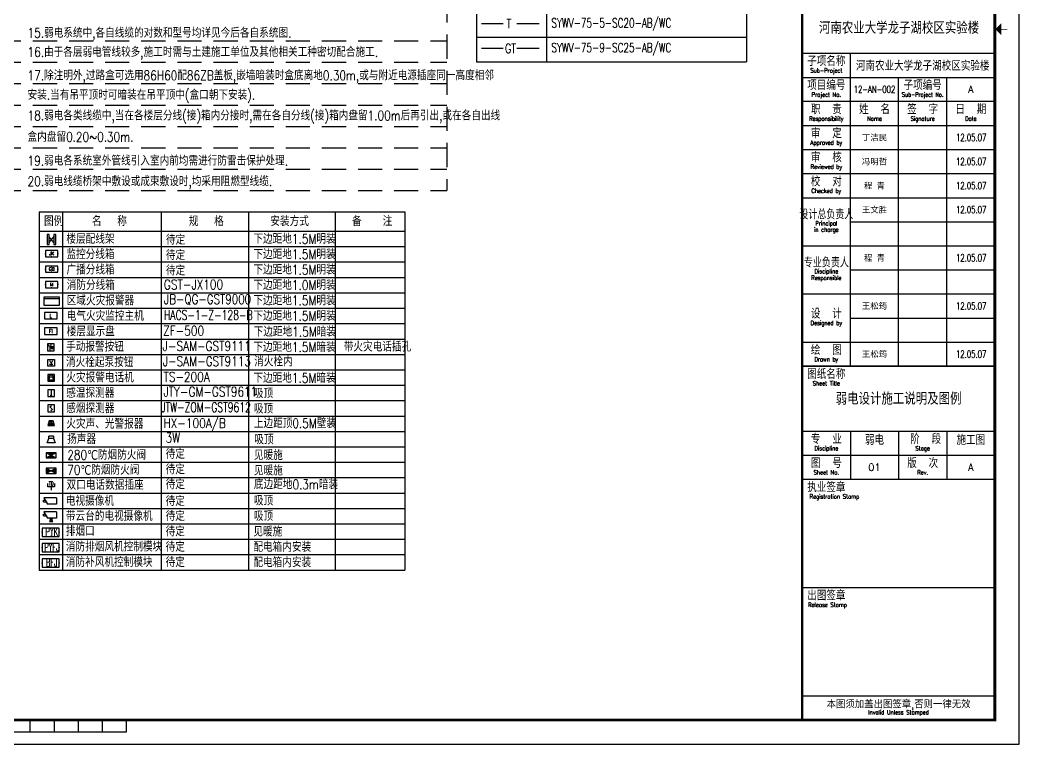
# Model space of a CAD drawing. Extents: x 913510 to 997610, y -270398 to 254224.
# Drawn here: x 956132 to 997610, y 116017 to 146101 of the extents above; entities that cross this region are included whole.
import ezdxf
from ezdxf.enums import TextEntityAlignment as Align

# ---------------------------------------------------------------- set-up
doc = ezdxf.new("R2010")
doc.units = 0
doc.header["$LTSCALE"] = 1000
doc.header["$MEASUREMENT"] = 0
doc.linetypes.add('CENTER2', pattern=[1.125, 0.75, -0.125, 0.125, -0.125])
doc.linetypes.add('DASHED', pattern=[0.75, 0.5, -0.25])
for name, color, linetype in [('00-EQUIP', 3, 'Continuous'), ('CTEXTW', 4, 'Continuous'), ('ELE_TEXT', 7, 'Continuous'), ('EQUIP', 3, 'Continuous'), ('EQUIP-消防', 3, 'Continuous'), ('EQUIP-箱柜', 3, 'Continuous'), ('WIRE-4', 6, 'Continuous'), ('图框', 139, 'Continuous'), ('电气', 2, 'Continuous')]:
    doc.layers.add(name, color=color, linetype=linetype)
doc.styles.add('-GBCBIGGBENOR', font='GBENOR.shx', dxfattribs={"bigfont": 'GBCBIG.shx'})
doc.styles.add('-TJHZTXTTJROMANS', font='TJROMANS.shx', dxfattribs={"bigfont": 'TJHZTXT.shx'})
doc.styles.add('_COMPLEX', font='COMPLEX.shx', dxfattribs={"width": 0.5})
doc.styles.add('_TEL_DIM', font='SIMPLEX', dxfattribs={"width": 0.8, "height": 3.5, "bigfont": 'HZTXT'})
doc.styles.add('FS1', font='tjromans.shx', dxfattribs={"width": 0.8, "bigfont": 'tjhztxt.shx'})
doc.styles.add('HZTXT', font='tj-romans1.shx', dxfattribs={"width": 0.6, "bigfont": 'hztxt.shx'})
doc.styles.add('JIAO', font='tjromans.shx', dxfattribs={"bigfont": 'tjhztxt.shx'})
doc.styles.get("Standard").update_dxf_attribs({"font": 'simhei.ttf'})
doc.styles.add('TKZ1_tjhts.shx', font='tjromant.shx', dxfattribs={"bigfont": 'tjhts.shx'})
doc.styles.add('TKZ2_tjkts.shx', font='tjromant.shx', dxfattribs={"bigfont": 'tjkts.shx'})
doc.styles.add('车', font='simhei.ttf')

# ---------------------------------------------------------------- blocks, each defined once
blk = doc.blocks.new('A$C57A94113')
at = {"layer": 'CTEXTW'}
for p, q in [((0, 15986), (0, 0)), ((0, 15986), (11639, 15986)), ((3019, 15986), (3019, 14920)), ((11639, 15986), (11639, 0)), ((0, 14920), (11639, 14920)), ((0, 13854), (11639, 13854)), ((3019, 13854), (3019, 8526)), ((0, 12789), (11639, 12789)), ((0, 11723), (11639, 11723)), ((0, 10657), (11639, 10657)), ((0, 9592), (11639, 9592)), ((0, 8526), (11639, 8526)), ((0, 7460), (11639, 7460)), ((3019, 7460), (3019, 6394)), ((0, 6394), (11639, 6394)), ((0, 5329), (11639, 5329)), ((3019, 5329), (3019, 3197)), ((0, 3197), (11639, 3197)), ((0, 3197), (11639, 3197)), ((0, 2131), (11639, 2131)), ((3019, 2131), (3019, 0)), ((0, 1066), (11639, 1066)), ((0, 0), (11639, 0))]:
    blk.add_line(p, q, dxfattribs=at)
at = {"layer": 'WIRE-4', "ltscale": 0.02}
for p, q in [((220, 13372), (1147, 13372)), ((1747, 13372), (2708, 13372)), ((220, 12306), (1147, 12306)), ((1747, 12306), (2708, 12306)), ((220, 11240), (1147, 11240)), ((1747, 11240), (2708, 11240)), ((220, 10174), (1147, 10174)), ((1747, 10174), (2708, 10174)), ((220, 6948), (1147, 6948)), ((1747, 6948), (2708, 6948)), ((220, 4289), (1147, 4289)), ((1747, 4289), (2708, 4289)), ((220, 1649), (1147, 1649)), ((1747, 1649), (2708, 1649)), ((220, 583), (1147, 583)), ((1747, 583), (2708, 583))]:
    blk.add_line(p, q, dxfattribs=at)
at = {"layer": 'WIRE-4', "color": 6, "linetype": 'CENTER2'}
blk.add_lwpolyline([(220, 9047), (2708, 9047)], dxfattribs=at)
at = {"layer": 'CTEXTW', "style": 'JIAO', "width": 0.75}
for s, height, p in [('管线图例', 440, (1132, 15453)), ('线型,线规及敷设方式', 440, (6013, 15453)), ('综合布线', 440, (1132, 14375)), ('D', 400, (1401, 13368)), ('2D', 399.6, (1401, 12302)), ('4D', 399.6, (1401, 11236)), ('6D', 399.6, (1401, 10171)), ('消防广播', 440, (1132, 7981)), ('G', 400, (1451, 6944)), ('监控', 440, (817, 5849)), ('J', 400, (1401, 4285)), ('有线电视', 440, (1150, 2652)), ('T', 400, (1401, 1645)), ('GT', 399.6, (1468, 579))]:
    blk.add_text(s, height=height, dxfattribs=at).set_placement(p, align=Align.MIDDLE)
at = {"layer": 'CTEXTW', "style": 'JIAO', "width": 0.7}
for s, p in [('1(UTP-Cat6e-4P)-SC20-AB/WC', (3230, 13401)), ('2(UTP-Cat6e-4P)-SC25-AB/WC', (3230, 12335)), ('4(UTP-Cat6e-4P)-SC32-AB/WC', (3230, 11269)), ('6(UTP-Cat6e-4P)-SC32-AB/WC', (3230, 10204)), ('ZCNRVS-2x2.5-SC20-AB/WC', (3230, 6923)), ('SYV-75-5-SC20-AB/WC', (3230, 4875)), ('RVV-2X2.5-SC20-AB/WC', (3230, 4223)), ('RVV-2X2.5-SC20-AB/WC', (3230, 3616)), ('SYWV-75-5-SC20-AB/WC', (3230, 1678)), ('SYWV-75-9-SC25-AB/WC', (3230, 612))]:
    blk.add_text(s, height=399.65, dxfattribs=at).set_placement(p, align=Align.MIDDLE_LEFT)
blk.add_text('预留多模光纤 SC25 CC/WC', height=399.65, dxfattribs=at).set_placement((3211, 8875))
blk = doc.blocks.new('$equip$00001930')
for p, q in [((0.65, 0.65), (-0.65, 0.65)), ((-0.65, 0.65), (-0.65, 0)), ((-0.65, 0), (0.65, 0)), ((0.65, 0), (0.65, 0.65))]:
    blk.add_line(p, q)
for p in [(-0.65, 0.33), (0, 0.65), (0, 0), (0.65, 0.33)]:
    blk.add_point(p)
at = {"color": 7, "style": '_TEL_DIM'}
blk.add_attdef('$TEXT$', text='', height=0.34, dxfattribs=at).set_placement((0.01, 0.34), align=Align.MIDDLE_CENTER)
at = {"color": 7, "style": '_TEL_DIM', "flags": 1}
blk.add_attdef('A', text='', height=0.00002, dxfattribs=at).set_placement((0, 0), align=Align.MIDDLE_CENTER)
blk = doc.blocks.new('_LINKPT1')
at = {"color": 0}
blk.add_line((0, 0), (0, 0), dxfattribs=at)
blk = doc.blocks.new('6A2EJEHE')
for p, q in [((0.78, 0.4), (-0.78, 0.4)), ((-0.78, 0.4), (-0.78, -0.4)), ((0.78, -0.4), (0.78, 0.4)), ((-0.78, -0.4), (0.78, -0.4))]:
    blk.add_line(p, q)
at = {"xscale": 0.002, "yscale": 0.002, "zscale": 0.002}
for p in [(-0.78, 0), (0, 0.4), (0.78, 0), (0, -0.4)]:
    blk.add_blockref('_LINKPT1', p, dxfattribs=at)
at = {"style": '_COMPLEX', "width": 0.6, "flags": 8}
blk.add_attdef('$TEXT$', text='', height=0.52, dxfattribs=at).set_placement((0, 0), align=Align.MIDDLE_CENTER)
at = {"flags": 9}
blk.add_attdef('A', (0, 0), '', height=0.00002, dxfattribs=at)
blk = doc.blocks.new('_I71UQN')
for p, q in [((-0.84, 0.1), (-0.61, 0.1)), ((-0.84, -0.1), (-0.84, 0.1)), ((-0.78, 0.4), (-0.32, -0.4)), ((0.78, 0.4), (-0.78, 0.4)), ((0.78, 0.4), (0.78, -0.4)), ((-0.84, -0.1), (-0.49, -0.1)), ((0.78, -0.4), (-0.32, -0.4))]:
    blk.add_line(p, q)
at = {"xscale": 0.002, "yscale": 0.002, "zscale": 0.002}
for p in [(0, 0.4), (0.78, 0), (0, -0.4)]:
    blk.add_blockref('_LINKPT1', p, dxfattribs=at)
at = {"flags": 9}
blk.add_attdef('A', (0, 0), '', height=0.00002, dxfattribs=at)
blk = doc.blocks.new('3T2KGU20')
for p, q in [((-0.84, -0.1), (-0.84, 0.1)), ((-0.84, 0.1), (-0.61, 0.1)), ((0.78, 0.4), (-0.78, 0.4)), ((-0.78, 0.4), (-0.32, -0.4)), ((0.78, 0.4), (0.78, -0.4)), ((-0.84, -0.1), (-0.49, -0.1)), ((0.78, -0.4), (-0.32, -0.4)), ((0.14, -0.45), (-0.08, -0.83)), ((-0.08, -0.45), (0.36, -0.45)), ((-0.08, -0.83), (0.36, -0.83)), ((0.03, -0.64), (0.25, -0.64)), ((0.36, -0.83), (0.14, -0.45))]:
    blk.add_line(p, q)
at = {"xscale": 0.002, "yscale": 0.002, "zscale": 0.002}
for p in [(0, 0.4), (0.78, 0)]:
    blk.add_blockref('_LINKPT1', p, dxfattribs=at)
at = {"flags": 9}
blk.add_attdef('A', (0, 0), '', height=0.00002, dxfattribs=at)
blk = doc.blocks.new('6H2NC6JJ')
for p, q in [((-0.78, 0.4), (0.78, -0.4)), ((0.78, 0.4), (-0.78, -0.4)), ((0.78, 0.4), (-0.78, 0.4)), ((-0.78, 0.4), (-0.78, -0.4)), ((0.78, -0.4), (0.78, 0.4)), ((-0.78, -0.4), (0.78, -0.4))]:
    blk.add_line(p, q)
at = {"const_width": 0.04}
blk.add_lwpolyline([(-0.78, 0.4), (-0.78, -0.4), (0.78, -0.4), (0.78, 0.4)], close=True, dxfattribs=at)
for points in [[(-0.78, 0.4), (0, 0), (0.78, 0.4)], [(-0.78, -0.4), (0.78, -0.4), (0, 0)]]:
    blk.add_solid(points)
at = {"xscale": 0.002, "yscale": 0.002, "zscale": 0.002}
for p in [(-0.78, 0), (0, 0.4), (0.78, 0), (0, -0.4)]:
    blk.add_blockref('_LINKPT1', p, dxfattribs=at)
at = {"flags": 9}
blk.add_attdef('A', (0, 0), '', height=0.00002, dxfattribs=at)
blk = doc.blocks.new('6H2KALM6')
for p, q in [((-0.78, 0.4), (0.78, -0.4)), ((0.78, 0.4), (-0.78, -0.4)), ((0.78, 0.4), (-0.78, 0.4)), ((-0.78, 0.4), (-0.78, -0.4)), ((0.78, -0.4), (0.78, 0.4)), ((-0.78, -0.4), (0.78, -0.4))]:
    blk.add_line(p, q)
at = {"const_width": 0.04}
blk.add_lwpolyline([(-0.78, 0.4), (-0.78, -0.4), (0.78, -0.4), (0.78, 0.4)], close=True, dxfattribs=at)
for points in [[(-0.78, 0.4), (0, 0), (-0.78, -0.4)], [(0.78, 0.4), (0, 0), (0.78, -0.4)]]:
    blk.add_solid(points)
at = {"xscale": 0.002, "yscale": 0.002, "zscale": 0.002}
for p in [(-0.78, 0), (0, 0.4), (0.78, 0), (0, -0.4)]:
    blk.add_blockref('_LINKPT1', p, dxfattribs=at)
at = {"flags": 9}
blk.add_attdef('A', (0, 0), '', height=0.00002, dxfattribs=at)
blk = doc.blocks.new('A$C10FC3FF9')
at = {"layer": 'EQUIP-箱柜'}
for p, q in [((1000, -1167), (300, -333)), ((300, -1167), (1000, -333))]:
    blk.add_line(p, q, dxfattribs=at)
for points in [[(0, -1500), (300, -1500), (300, 0), (0, 0)], [(1000, -1500), (1300, -1500), (1300, 0), (1000, 0)]]:
    blk.add_lwpolyline(points, close=True, dxfattribs=at)
blk = doc.blocks.new('6A2OPY51')
for p, q in [((0.78, 0.4), (-0.78, 0.4)), ((-0.78, 0.4), (-0.78, -0.4)), ((-0.78, 0.265), (0.78, 0.265)), ((0.78, -0.4), (0.78, 0.4)), ((-0.78, -0.4), (0.78, -0.4))]:
    blk.add_line(p, q)
at = {"xscale": 0.002, "yscale": 0.002, "zscale": 0.002}
for p in [(-0.78, 0), (0, 0.4), (0.78, 0), (0, -0.4)]:
    blk.add_blockref('_LINKPT1', p, dxfattribs=at)
at = {"style": '_COMPLEX', "width": 0.6, "flags": 8}
blk.add_attdef('$TEXT$', text='', height=0.52, dxfattribs=at).set_placement((0, -0.084), align=Align.MIDDLE_CENTER)
at = {"flags": 9}
blk.add_attdef('A', (0, 0), '', height=0.00002, dxfattribs=at)
blk = doc.blocks.new('$equip$00001652')
for p, q in [((0.65, 0), (-0.65, 0)), ((-0.65, 0), (-0.65, -0.65)), ((0.65, -0.65), (0.65, 0)), ((-0.65, -0.65), (0.65, -0.65))]:
    blk.add_line(p, q)
for p in [(0, 0), (-0.65, -0.325), (0, -0.65), (0.65, -0.325)]:
    blk.add_point(p)
at = {"flags": 9}
blk.add_attdef('A', (0, 0), '', height=0.00002, dxfattribs=at)
blk.add_attdef('B', text='', height=0.4, dxfattribs=at).set_placement((1.034, -0.35), align=Align.MIDDLE_CENTER)
blk = doc.blocks.new('411UXEXY')
for p, q in [((0.5, 0.5), (-0.5, 0.5)), ((-0.5, 0.5), (-0.5, -0.5)), ((-0.25, 0.06), (-0.35, -0.33)), ((0.25, 0.06), (-0.25, 0.06)), ((0.35, -0.33), (0.25, 0.06)), ((0.5, -0.5), (0.5, 0.5)), ((-0.5, -0.5), (0.5, -0.5)), ((-0.4, -0.04), (-0.28, -0.04)), ((-0.35, -0.33), (0.35, -0.33)), ((0.4, -0.04), (0.28, -0.04))]:
    blk.add_line(p, q)
at = {"const_width": 0.04, "flags": 128}
blk.add_lwpolyline([(0.5, -0.5), (0.5, 0.5), (-0.5, 0.5), (-0.5, -0.5)], close=True, dxfattribs=at)
blk.add_arc((0, -0.04), 0.4, 0, 180)
at = {"xscale": 0.002, "yscale": 0.002, "zscale": 0.002}
for p in [(-0.5, 0), (0, 0.5), (0.5, 0), (0, -0.5)]:
    blk.add_blockref('_LINKPT1', p, dxfattribs=at)
at = {"flags": 9}
blk.add_attdef('A', (0, 0), '', height=0.00002, dxfattribs=at)
blk = doc.blocks.new('IO37IMB6')
for p, q in [((-0.5, 0.5), (-0.5, 1)), ((0.5, 0.5), (-0.5, 0.5)), ((0, 0.5), (0, 0)), ((0.5, 1), (0.5, 0.5))]:
    blk.add_line(p, q)
at = {"xscale": 0.002, "yscale": 0.002, "zscale": 0.002}
for p in [(-0.5, 0.5), (0, 1.38), (0, 0), (0.5, 0.5)]:
    blk.add_blockref('_LINKPT1', p, dxfattribs=at)
at = {"style": '_COMPLEX', "width": 0.6, "flags": 8}
blk.add_attdef('$TEXT$', text='', height=0.6, dxfattribs=at).set_placement((0, 1), align=Align.MIDDLE_CENTER)
at = {"flags": 9}
blk.add_attdef('A', (0, 0), '', height=0.00002, dxfattribs=at)
blk = doc.blocks.new('3T1W6ZCM')
for p, q in [((0.5, 0.5), (-0.5, 0.5)), ((-0.5, 0.5), (-0.5, -0.5)), ((-0.18, 0.17), (-0.18, -0.44)), ((0.5, -0.5), (0.5, 0.5)), ((-0.5, -0.5), (0.5, -0.5))]:
    blk.add_line(p, q)
at = {"const_width": 0.04}
blk.add_lwpolyline([(-0.5, 0.5), (-0.5, -0.5), (0.5, -0.5), (0.5, 0.5)], close=True, dxfattribs=at)
for radius in [0.222, 0.074]:
    blk.add_circle((0.2, -0.03), radius)
blk.add_arc((-0.18, 0.4), 0.231, 180, 0)
at = {"xscale": 0.002, "yscale": 0.002, "zscale": 0.002}
for p in [(-0.5, 0), (0, 0.5), (0.5, 0), (0, -0.5)]:
    blk.add_blockref('_LINKPT1', p, dxfattribs=at)
at = {"flags": 9}
blk.add_attdef('A', (0, 0), '', height=0.00002, dxfattribs=at)
blk = doc.blocks.new('J62IR8YJ')
for p, q in [((-0.5, 1), (0.5, 1)), ((-0.5, 0), (-0.5, 1)), ((0.5, 0), (-0.5, 0)), ((-0.23, 0.31), (0.23, 0.31)), ((0, 0.6), (0, 0.06)), ((0.5, 1), (0.5, 0))]:
    blk.add_line(p, q)
at = {"const_width": 0.04, "flags": 128}
blk.add_lwpolyline([(-0.5, 0), (-0.5, 1), (0.5, 1), (0.5, 0)], close=True, dxfattribs=at)
blk.add_arc((0, 0.83), 0.231, 180, 0)
at = {"xscale": 0.002, "yscale": 0.00200000000000955, "zscale": 0.002}
for p in [(-0.5, 0.5), (0, 1), (0, 0), (0.5, 0.5)]:
    blk.add_blockref('_LINKPT1', p, dxfattribs=at)
at = {"flags": 9}
blk.add_attdef('A', (0, 0), '', height=0.00002, dxfattribs=at)
blk = doc.blocks.new('3S1K445R')
for p, q in [((0.5, 0.5), (-0.5, 0.5)), ((-0.5, 0.5), (-0.5, -0.5)), ((0, 0.38), (0, -0.41)), ((0.5, -0.5), (0.5, 0.5)), ((-0.5, -0.5), (0.5, -0.5))]:
    blk.add_line(p, q)
at = {"const_width": 0.04, "flags": 128}
blk.add_lwpolyline([(-0.5, -0.5), (-0.5, 0.5), (0.5, 0.5), (0.5, -0.5)], close=True, dxfattribs=at)
blk.add_circle((0, -0.34), 0.075)
for points in [[(-0.06, -0.3), (0.06, -0.3), (-0.07, -0.34), (0.07, -0.34)], [(-0.06, -0.38), (0.06, -0.38), (-0.07, -0.34), (0.07, -0.34)], [(-0.04, -0.27), (0.04, -0.27), (-0.06, -0.3), (0.06, -0.3)], [(-0.04, -0.4), (0.04, -0.4), (-0.06, -0.38), (0.06, -0.38)], [(0, -0.26), (0, -0.26), (-0.04, -0.27), (0.04, -0.27)], [(0, -0.41), (0, -0.41), (-0.04, -0.4), (0.04, -0.4)]]:
    blk.add_solid(points)
at = {"xscale": 0.002, "yscale": 0.002, "zscale": 0.002}
for p in [(-0.5, 0), (0, 0.5), (0.5, 0), (0, -0.5)]:
    blk.add_blockref('_LINKPT1', p, dxfattribs=at)
at = {"flags": 9}
blk.add_attdef('A', (0, 0), '', height=0.00002, dxfattribs=at)
blk = doc.blocks.new('3S1KCGW2')
for p, q in [((0.5, 0.5), (-0.5, 0.5)), ((-0.5, 0.5), (-0.5, -0.5)), ((-0.2, 0.2), (0.05, 0.4)), ((0, 0), (-0.2, 0.2)), ((0, 0), (0.2, -0.2)), ((0.5, -0.5), (0.5, 0.5)), ((-0.5, -0.5), (0.5, -0.5)), ((0.2, -0.2), (-0.05, -0.4))]:
    blk.add_line(p, q)
at = {"const_width": 0.04, "flags": 128}
blk.add_lwpolyline([(-0.5, -0.5), (-0.5, 0.5), (0.5, 0.5), (0.5, -0.5)], close=True, dxfattribs=at)
at = {"xscale": 0.002, "yscale": 0.002, "zscale": 0.002}
for p in [(-0.5, 0), (0, 0.5), (0.5, 0), (0, -0.5)]:
    blk.add_blockref('_LINKPT1', p, dxfattribs=at)
at = {"flags": 9}
blk.add_attdef('A', (0, 0), '', height=0.00002, dxfattribs=at)
blk = doc.blocks.new('6A2OE7N0')
for p, q in [((-0.3, 0.35), (-0.5, -0.35)), ((0.3, 0.35), (-0.3, 0.35)), ((-0.25, -0.06), (-0.29, 0.26)), ((-0.29, 0.26), (-0.05, 0.18)), ((-0.05, 0.18), (-0.09, -0.06)), ((0, 0.35), (0, -0.35)), ((0.5, -0.35), (0.3, 0.35)), ((-0.5, -0.35), (0.5, -0.35)), ((-0.29, -0.06), (-0.29, -0.26)), ((-0.05, -0.06), (-0.29, -0.06)), ((-0.29, -0.26), (-0.05, -0.26)), ((-0.05, -0.26), (-0.05, -0.06)), ((0.13, -0.24), (0.13, -0.07)), ((0.25, -0.24), (0.13, -0.24)), ((0.25, -0.07), (0.25, -0.24))]:
    blk.add_line(p, q)
at = {"const_width": 0.04, "flags": 128}
blk.add_lwpolyline([(-0.5, -0.35), (-0.3, 0.35), (0.3, 0.35), (0.5, -0.35)], close=True, dxfattribs=at)
blk.add_circle((0.19, 0.08), 0.16)
at = {"xscale": 0.002, "yscale": 0.002, "zscale": 0.002}
for p in [(-0.4, 0), (0, 0.35), (0.4, 0), (0, -0.35)]:
    blk.add_blockref('_LINKPT1', p, dxfattribs=at)
at = {"flags": 9}
blk.add_attdef('A', (0, 0), '', height=0.00002, dxfattribs=at)
blk = doc.blocks.new('OS28WV87')
for p, q in [((0, 0.35), (0, -0.35)), ((0, 0.35), (0.35, 0.35)), ((0.35, 0.35), (1, 0.6)), ((0.35, 0.35), (0.35, -0.35)), ((1, 0.6), (1, -0.6)), ((0.35, -0.35), (0, -0.35)), ((1, -0.6), (0.35, -0.35))]:
    blk.add_line(p, q)
at = {"xscale": 0.002, "yscale": 0.002, "zscale": 0.002}
for p in [(0, 0), (0.175, 0.35), (1, 0), (0.175, -0.35)]:
    blk.add_blockref('_LINKPT1', p, dxfattribs=at)
at = {"flags": 9}
blk.add_attdef('A', (0, 0), '', height=0.00002, dxfattribs=at)

msp = doc.modelspace()

# ---------------------------------------------------------------- linework, layer by layer
at = {"color": 0}
for p, q in [((988610, 144717), (996610, 144717)), ((990610, 131717), (990610, 144717)), ((988610, 143717), (996610, 143717)), ((992610, 131717), (992610, 143717)), ((994610, 131717), (994610, 143717)), ((988610, 141717), (996610, 141717)), ((988610, 140717), (996610, 140717)), ((988610, 139717), (996610, 139717)), ((988610, 138717), (996610, 138717)), ((990610, 137717), (996610, 137717)), ((988610, 136717), (996610, 136717)), ((990610, 135717), (996610, 135717)), ((988610, 134717), (996610, 134717)), ((990610, 133717), (996610, 133717)), ((988610, 132717), (996610, 132717)), ((988610, 129017), (996610, 129017)), ((990610, 129017), (990610, 127017)), ((992610, 129017), (992610, 127017)), ((994610, 129017), (994610, 127017)), ((988610, 128017), (996610, 128017)), ((988610, 122517), (996610, 122517)), ((988610, 118017), (996610, 118017))]:
    msp.add_line(p, q, dxfattribs=at)
msp.add_line((972116, 138125), (972116, 123245))
for points, const_width in [([(988610, 174417), (988610, 117017)], 100), ([(988610, 142717), (996610, 142717)], 60), ([(988610, 131717), (996610, 131717)], 60), ([(988610, 127017), (996610, 127017)], 60)]:
    msp.add_lwpolyline(points, dxfattribs=dict(at, const_width=const_width))
at = {"layer": 'ELE_TEXT'}
for p, q in [((956931, 138125), (972116, 138125)), ((956931, 138125), (956931, 123245)), ((957891, 138125), (957891, 123245)), ((961996, 138125), (961996, 123245)), ((965621, 138125), (965621, 123245)), ((969212, 138125), (969212, 123245)), ((956931, 137325), (972116, 137325)), ((956931, 136685), (972116, 136685)), ((956931, 136045), (972116, 136045)), ((956931, 135405), (972116, 135405)), ((956931, 134765), (972116, 134765)), ((956931, 134125), (972116, 134125)), ((956931, 133485), (972116, 133485)), ((956931, 132845), (972116, 132845)), ((956931, 132205), (972116, 132205)), ((956931, 131565), (972116, 131565)), ((956931, 130925), (972116, 130925)), ((956931, 130285), (972116, 130285)), ((956931, 129645), (972116, 129645)), ((956931, 129645), (972116, 129645)), ((956931, 129645), (972116, 129645)), ((956931, 129005), (972116, 129005)), ((956931, 129005), (972116, 129005)), ((956931, 129005), (972116, 129005)), ((956931, 128365), (972116, 128365)), ((956931, 128365), (972116, 128365)), ((956931, 128365), (972116, 128365)), ((956931, 128365), (972116, 128365)), ((956931, 128365), (972116, 128365)), ((956931, 127725), (972116, 127725)), ((956931, 127725), (972116, 127725)), ((956931, 127085), (972116, 127085)), ((956931, 127085), (972116, 127085)), ((956931, 126445), (972116, 126445)), ((956931, 126445), (972116, 126445)), ((956931, 125805), (972116, 125805)), ((956931, 125165), (972116, 125165)), ((956931, 125165), (972116, 125165)), ((956931, 124525), (972116, 124525)), ((956931, 123885), (972116, 123885)), ((956931, 123245), (972116, 123245))]:
    msp.add_line(p, q, dxfattribs=at)
at = {"layer": 'EQUIP', "color": 8, "linetype": 'DASHED', "ltscale": 2}
for p, q in [((973851, 170991), (973851, 139013)), ((917670, 145231), (973851, 145231)), ((917670, 144343), (973851, 144343)), ((917670, 143454), (973851, 143454)), ((917670, 142566), (973851, 142566)), ((917670, 141678), (973851, 141678)), ((917670, 140789), (973851, 140789)), ((917670, 139901), (973851, 139901)), ((917670, 139013), (973851, 139013))]:
    msp.add_line(p, q, dxfattribs=at)
at = {"layer": '图框', "color": 0}
for p, q in [((997610, 116017), (997610, 175417)), ((956560, 116517), (956560, 117017)), ((957560, 116517), (957560, 117017)), ((958560, 116517), (958560, 117017)), ((959560, 116517), (959560, 117017)), ((960560, 116517), (960560, 117017)), ((950560, 116517), (960560, 116517)), ((913510, 116017), (997610, 116017))]:
    msp.add_line(p, q, dxfattribs=at)
at = {"layer": '图框', "color": 0, "const_width": 120}
msp.add_lwpolyline([(996610, 174417), (916010, 174417), (916010, 117017), (996610, 117017)], close=True, dxfattribs=at)
at = {"layer": '图框', "color": 0, "const_width": 30}
msp.add_lwpolyline([(996871, 145717), (997121, 145717)], dxfattribs=at)
at = {"layer": '图框', "color": 0}
msp.add_solid([(996871, 145467), (996871, 145967), (996621, 145717)], dxfattribs=at)
at = {"layer": '电气', "color": 3}
msp.add_point((957429, 127725), dxfattribs=at)

# ---------------------------------------------------------------- block references
at = {"xscale": 0.963855421686747, "yscale": 0.963855421686747, "zscale": 0.963855421686747}
msp.add_blockref('A$C57A94113', (975082, 144361), dxfattribs=at)
at = {"layer": '00-EQUIP', "xscale": 277.7777777777778, "yscale": 277.7777777777778, "zscale": 277.7777777777778}
for name, p in [('3T1W6ZCM', (957419, 132499)), ('J62IR8YJ', (957428, 131718)), ('411UXEXY', (957428, 131238)), ('3S1K445R', (957428, 130597)), ('3S1KCGW2', (957428, 129965)), ('6A2OE7N0', (957428, 129347))]:
    msp.add_blockref(name, p, dxfattribs=at)
at = {"layer": '00-EQUIP', "xscale": 277.7777777777778, "yscale": 277.7777777777778, "zscale": 277.7777777777778, "rotation": 270}
msp.add_blockref('OS28WV87', (957428, 128812), dxfattribs=at)
at = {"layer": '00-EQUIP', "xscale": 277.7777777777778, "yscale": 277.7777777777778, "zscale": 277.7777777777778}
msp.add_blockref('IO37IMB6', (957428, 126566), dxfattribs=at).add_auto_attribs({'$TEXT$': 'TD'})
at = {"layer": 'ELE_TEXT', "xscale": 0.2777777776484274, "yscale": 0.2777777777777778, "zscale": 0.2777777777777779}
msp.add_blockref('A$C10FC3FF9', (957266, 137185), dxfattribs=at)
at = {"layer": 'EQUIP'}
for name, p, xscale, yscale, zscale in [('6A2OPY51', (957442, 134418), 416.6666666666666, 416.6666666666666, 416.6666666666666), ('6H2NC6JJ', (957428, 128013), 267.0940170942857, 267.0940170943504, 267.0940170943362), ('6H2KALM6', (957428, 127366), 267.0940170942857, 267.0940170943504, 267.0940170943362), ('_I71UQN', (957382, 126115), 333.3333332557231, 333.3333333527358, 333.3333333333333), ('3T2KGU20', (957382, 125537), 333.3333332557231, 333.3333333527358, 333.3333333333333)]:
    msp.add_blockref(name, p, dxfattribs=dict(at, xscale=xscale, yscale=yscale, zscale=zscale))
at = {"layer": 'EQUIP', "xscale": 333.3333332557231, "yscale": 333.3333333527358, "zscale": 333.3333333333333}
for p, values in [((957413, 133811), {'$TEXT$': 'L'}), ((957413, 133171), {'$TEXT$': 'FI'})]:
    msp.add_blockref('6A2EJEHE', p, dxfattribs=at).add_auto_attribs(values)
at = {"layer": 'EQUIP-消防', "xscale": 399.9999999689559, "yscale": 400.000000007761, "zscale": 400}
for p, values in [((957446, 136258), {'$TEXT$': 'JK'}), ((957446, 135618), {'$TEXT$': 'GB'}), ((957446, 134978), {'$TEXT$': 'M'})]:
    msp.add_blockref('$equip$00001930', p, dxfattribs=at).add_auto_attribs(values)
at = {"layer": 'EQUIP-消防', "xscale": 540, "yscale": 540, "zscale": 540}
for p in [(957406, 124992), (957406, 124352), (957406, 123712)]:
    msp.add_blockref('$equip$00001652', p, dxfattribs=at)

# ---------------------------------------------------------------- texts
at = {"color": 0, "style": 'TKZ2_tjkts.shx'}
for s, height, p in [('子项名称', 360, (989610, 144372)), ('项目编号', 360, (989610, 143372)), ('职  责', 360, (989610, 142372)), ('姓  名', 360, (991610, 142372)), ('签  字', 360, (993610, 142372)), ('日  期', 360, (995610, 142372)), ('审  定', 360, (989610, 141372)), ('审  核', 360, (989610, 140372)), ('校  对', 360, (989610, 139372)), ('设  计', 360, (989610, 133882)), ('绘  图', 360, (989610, 132372)), ('图纸名称', 360, (989610, 131372)), ('专  业', 360, (989610, 128672)), (' 阶  段', 360, (993610, 128672)), ('图  号', 360, (989610, 127672)), ('版  次', 360, (993610, 127672)), ('执业签章', 360, (989610, 126672)), ('出图签章', 360, (989610, 122172)), ('本图须加盖出图签章,否则一律无效', 300, (992610, 117660))]:
    msp.add_text(s, height=height, dxfattribs=at).set_placement(p, align=Align.MIDDLE_CENTER)
at = {"color": 0, "style": 'TKZ2_tjkts.shx', "width": 0.8}
for s, height, p in [('Sub-Project', 180, (989610, 144002)), ('Project No.', 180, (989610, 143002)), ('Responsibility', 180, (989610, 142002)), ('Name', 180, (991610, 142002)), ('Signature', 180, (993610, 142002)), ('Date', 180, (995610, 142002)), ('Approved by', 180, (989610, 141002)), ('Reviewed by', 180, (989610, 140002)), ('Checked by', 180, (989610, 139002)), ('设计总负责人', 360, (989610, 138005)), ('Principal', 180, (989610, 137652)), ('in charge', 180, (989610, 137387)), ('专业负责人', 360, (989610, 136005)), ('Discipline', 180, (989610, 135660)), ('Responsible', 180, (989610, 135387)), ('Designed by', 180, (989610, 133512)), ('Drawn by', 180, (989610, 132002)), ('Sheet Title', 180, (989610, 131002)), ('Discipline', 180, (989610, 128302)), ('Stage', 180, (993610, 128302)), ('Sheet No.', 180, (989610, 127302)), ('Rev.', 180, (993610, 127302)), ('Registration Stamp', 180, (989946, 126302)), ('Release Stamp', 180, (989661, 121802)), ('Invalid Unless Stamped', 180, (992610, 117334))]:
    msp.add_text(s, height=height, dxfattribs=at).set_placement(p, align=Align.MIDDLE_CENTER)
at = {"layer": 'ELE_TEXT', "style": '-GBCBIGGBENOR'}
for s, p in [('图例', (957130, 137543)), ('名   称', (959122, 137541)), ('规   格', (963141, 137537)), ('安装方式', (966527, 137539)), ('备    注', (969923, 137541))]:
    msp.add_text(s, height=400, dxfattribs=at).set_placement(p)
at = {"layer": 'ELE_TEXT', "style": '-TJHZTXTTJROMANS'}
for s, width, p in [('楼层配线架', 0.8, (958059, 137003)), ('下边距地1.5M明装', 0.8, (965823, 137006)), ('监控分线箱', 0.8, (958059, 136365)), ('下边距地1.5M明装', 0.8, (965823, 136366)), ('广播分线箱', 0.8, (958063, 135725)), ('下边距地1.5M明装', 0.8, (965823, 135726)), ('消防分线箱', 0.8, (958072, 135085)), ('下边距地1.0M明装', 0.8, (965823, 135086)), ('区域火灾报警器', 0.8, (958072, 134443)), ('JB-QG-GST9000', 0.784767, (962111, 134498)), ('下边距地1.5M明装', 0.8, (965823, 134446)), ('电气火灾监控主机', 0.8, (958072, 133803)), ('HACS-1-Z-128-B', 0.701053, (962111, 133843)), ('下边距地1.5M明装', 0.8, (965823, 133806)), ('楼层显示盘', 0.8, (958072, 133161)), ('手动报警按钮', 0.8, (958047, 132525)), ('带火灾电话插孔', 0.8, (969575, 132525)), ('消火栓起泵按钮', 0.8, (958041, 131883)), ('火灾报警电话机', 0.8, (958056, 131243)), ('感温探测器', 0.8, (958053, 130605)), ('感烟探测器', 0.8, (958053, 129965)), ('火灾声、光警报器', 0.8, (958056, 129323)), ('扬声器', 0.8, (958091, 128688)), ('3W', 0.8, (962180, 128744, 1637)), ('280℃防烟防火阀', 0.8, (958099, 128030)), ('见暖施', 0.8, (965844, 128021)), ('70℃防烟防火阀', 0.8, (958098, 127405)), ('见暖施', 0.8, (965844, 127381)), ('底边距地0.3m暗装', 0.8, (965843, 126806)), ('见暖施', 0.8, (965823, 124843)), ('配电箱内安装', 0.8, (965823, 124205)), ('配电箱内安装', 0.8, (965823, 123565))]:
    msp.add_text(s, height=400, dxfattribs=dict(at, width=width)).set_placement(p, align=Align.MIDDLE_LEFT)
for s, width, p in [('待定', 0.8, (962191, 136769, 1637)), ('待定', 0.8, (962191, 136129, 1637)), ('待定', 0.8, (962191, 135489, 1637)), ('GST-JX100', 0.8, (962111, 134907)), ('ZF-500', 0.8, (962074, 132989)), ('下边距地1.5M暗装', 0.8, (965835, 132948)), ('J-SAM-GST9111', 0.8, (962056, 132353)), ('下边距地1.5M暗装', 0.8, (965823, 132308)), ('J-SAM-GST9113', 0.8, (962060, 131720)), ('消火栓内', 0.8, (965856, 131711)), ('TS-200A', 0.8, (962091, 131072)), ('下边距地1.5M暗装', 0.8, (965823, 131028)), ('JTY-GM-GST9611', 0.8, (962086, 130457)), ('吸顶', 0.8, (965842, 130389)), ('JTW-ZOM-GST9612', 0.7, (961985, 129808)), ('吸顶', 0.8, (965842, 129749)), ('HX-100A/B', 0.8, (962088, 129149)), ('上边距顶0.5M壁装', 0.8, (965841, 129144)), ('吸顶', 0.8, (965864, 128469)), ('待定', 0.8, (962180, 127866, 1637)), ('待定', 0.8, (962180, 127229, 1637)), ('待定', 0.8, (962180, 126605, 1637)), ('待定', 0.8, (962180, 125909, 1637)), ('吸顶', 0.8, (965843, 125932)), ('待定', 0.8, (962180, 125288, 1637)), ('吸顶', 0.8, (965843, 125290)), ('待定', 0.8, (962180, 124648, 1637)), ('待定', 0.8, (962180, 124008, 1637)), ('待定', 0.8, (962180, 123368, 1637))]:
    msp.add_text(s, height=400, dxfattribs=dict(at, width=width)).set_placement(p)
at = {"layer": 'ELE_TEXT', "style": '-GBCBIGGBENOR'}
for s, p in [('双口电话数据插座', (958066, 126781)), ('电视摄像机', (958037, 126120)), ('带云台的电视摄像机', (958037, 125489)), ('排烟口', (958037, 124861)), ('消防排烟风机控制模块', (958037, 124217)), ('消防补风机控制模块', (958037, 123577))]:
    msp.add_text(s, height=400, dxfattribs=at).set_placement(p, align=Align.MIDDLE_LEFT)
at = {"layer": 'EQUIP', "style": 'FS1', "width": 0.8}
for s, p in [('15.弱电系统中,各自线缆的对数和型号均详见今后各自系统图.', (956446, 145365)), ('16.由于各层弱电管线较多,施工时需与土建施工单位及其他相关工种密切配合施工.', (956446, 144569)), ('17.除注明外,过路盒可选用86H60配86ZB盖板,嵌墙暗装时盒底离地0.30m,或与附近电源插座同一高度相邻', (956446, 143599)), ('安装.当有吊平顶时可暗装在吊平顶中(盒口朝下安装).', (956446, 142788)), ('18.弱电各类线缆中,当在各楼层分线(接)箱内分接时,需在各自分线(接)箱内盘留1.00m后再引出,或在各自出线', (956446, 141930)), ('盒内盘留0.20~0.30m.', (956446, 141042)), ('19.弱电各系统室外管线引入室内前均需进行防雷击保护处理.', (956446, 140054)), ('20.弱电线缆桥架中敷设或成束敷设时,均采用阻燃型线缆.', (956446, 139197))]:
    msp.add_text(s, height=399.73, dxfattribs=at).set_placement(p)
at = {"layer": 'EQUIP-消防', "style": 'HZTXT', "width": 0.55}
for s, p in [('PYK', (957191, 124837)), ('BFJ', (957206, 123561))]:
    msp.add_text(s, height=333.3, dxfattribs=at).set_placement(p, align=Align.MIDDLE_LEFT)
msp.add_text('PYFJ', height=333.3, dxfattribs=at).set_placement((957139, 124027))
at = {"layer": '图框', "color": 0}
for s, height, style, p in [('河南农业大学龙子湖校区实验楼', 500, 'TKZ1_tjhts.shx', (992629, 145774)), ('河南农业大学龙子湖校区实验楼', 360, 'TKZ1_tjhts.shx', (993610, 144178)), ('子项编号', 360, 'TKZ2_tjkts.shx', (993610, 143372)), ('A', 300, 'TKZ1_tjhts.shx', (995610, 143217)), ('丁洁民', 250, '车', (991610, 141217)), ('冯明哲', 250, '车', (991610, 140217)), ('程 青', 250, '车', (991610, 139217)), ('王文胜', 250, '车', (991610, 138217)), ('程 青', 250, '车', (991610, 136217)), ('王松筠', 250, '车', (991610, 134217)), ('王松筠', 250, '车', (991610, 132217)), ('弱电', 360, 'TKZ1_tjhts.shx', (991610, 128633)), ('施工图', 360, 'TKZ1_tjhts.shx', (995610, 128633)), ('A', 300, 'TKZ1_tjhts.shx', (995610, 127517))]:
    msp.add_text(s, height=height, dxfattribs=dict(at, style=style)).set_placement(p, align=Align.MIDDLE_CENTER)
at = {"layer": '图框', "color": 0, "width": 0.7}
for s, height, style, p in [('12-AN-002', 300, 'TKZ1_tjhts.shx', (991610, 143217)), ('Sub-Project No.', 180, 'TKZ2_tjkts.shx', (993610, 143002)), ('12.05.07', 300, 'TKZ1_tjhts.shx', (995623, 141217)), ('12.05.07', 300, 'TKZ1_tjhts.shx', (995623, 140217)), ('12.05.07', 300, 'TKZ1_tjhts.shx', (995623, 139217)), ('12.05.07', 300, 'TKZ1_tjhts.shx', (995623, 138217)), ('12.05.07', 300, 'TKZ1_tjhts.shx', (995623, 136217)), ('12.05.07', 300, 'TKZ1_tjhts.shx', (995623, 134217)), ('12.05.07', 300, 'TKZ1_tjhts.shx', (995623, 132217))]:
    msp.add_text(s, height=height, dxfattribs=dict(at, style=style)).set_placement(p, align=Align.MIDDLE_CENTER)
at = {"layer": '图框', "style": 'TKZ1_tjhts.shx'}
for s, height, p in [('弱电设计施工说明及图例', 500, (992610, 130367)), ('01', 300, (991610, 127517))]:
    msp.add_text(s, height=height, dxfattribs=at).set_placement(p, align=Align.MIDDLE_CENTER)

doc.saveas('drawing.dxf')
